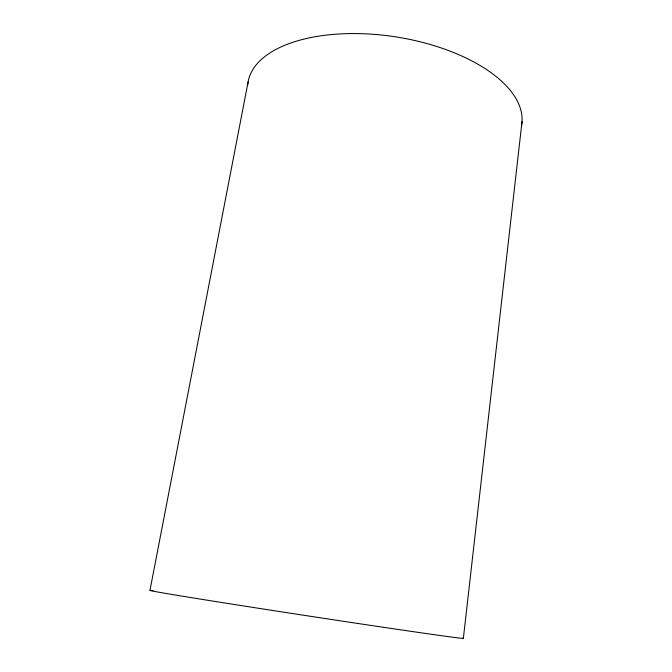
<?xml version="1.0" encoding="UTF-8"?>
<svg xmlns="http://www.w3.org/2000/svg" width="672" height="672" viewBox="0 0 672 672"><rect width="100%" height="100%" fill="white"/><g stroke="black" fill="none" stroke-linecap="round" stroke-linejoin="round"><path stroke-width="1.01" d="M463.361 638.4L522.026 121.615M149.965 590.394L248.077 82.076M462.58 638.114A158.55 1.302 8.7 0 1 298.948 614.527A158.55 1.302 8.7 0 1 153.124 590.638M247.75 84.622A138.449 67.477 8.7 0 1 394.422 36.674A138.449 67.477 8.7 0 1 521.464 125.857"/></g></svg>
